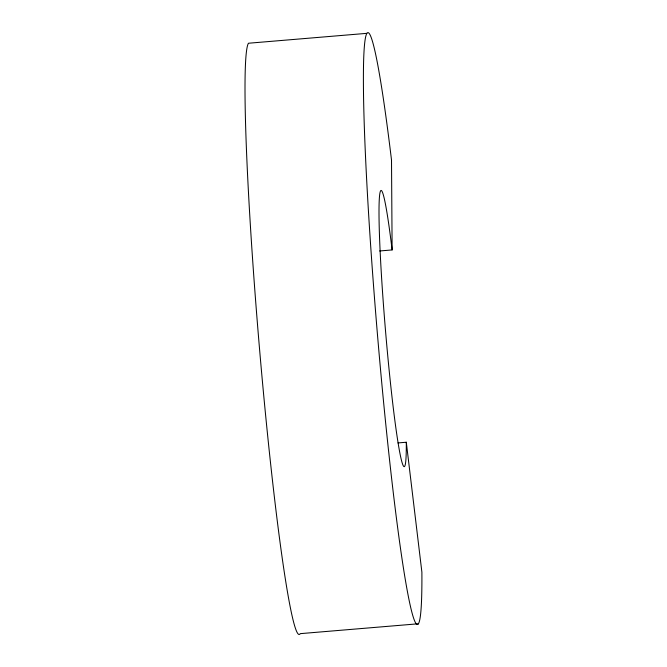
<?xml version="1.0" encoding="UTF-8"?>
<svg xmlns="http://www.w3.org/2000/svg" width="667" height="667" viewBox="0 0 667 667"><rect width="100%" height="100%" fill="white"/><g stroke="black" fill="none" stroke-linecap="round" stroke-linejoin="round"><path stroke-width="1" d="M366.767 33.35L248.458 43.238A297.215 15.633 85.2 0 0 260.722 362.548A297.215 15.633 85.2 0 0 300.233 633.65L418.543 623.762M379.665 250.975L392.121 249.933L391.512 160.08A297.215 15.633 85.2 0 0 363.423 84.951A297.215 15.633 85.2 0 0 393.797 497.032A297.215 15.633 85.2 0 0 421.886 572.153L406.295 442.238A138.703 7.295 85.2 0 1 393.188 407.178A138.703 7.295 85.2 0 1 379.014 214.874A138.703 7.295 85.2 0 1 392.121 249.933M397.991 442.93L406.295 442.238"/></g></svg>
